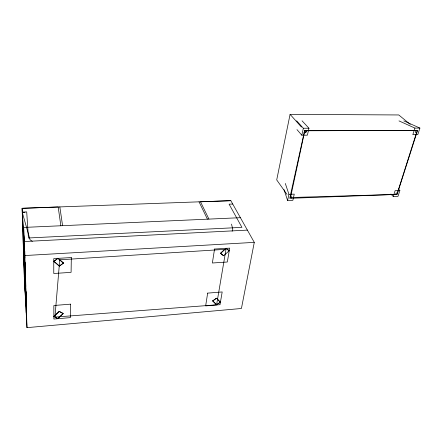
<?xml version="1.0" encoding="UTF-8"?>
<svg xmlns="http://www.w3.org/2000/svg" width="442" height="442" viewBox="0 0 442 442"><rect width="100%" height="100%" fill="white"/><g stroke="black" fill="none" stroke-linecap="round" stroke-linejoin="round"><path stroke-width="0.66" d="M304.781 130.528L304.096 132.456L304.345 132.749L304.792 130.539L306.245 130.821L305.814 132.733L304.323 132.738M25.398 283.963L25.128 290.587L25.68 298.472L26.139 292.328M63.526 262.918L57.924 258.189L53.913 261.355L58.095 258.288M59.095 311.361L63.184 313.571L57.687 318.594L53.891 316.395L59.129 311.334L63.101 313.45M57.935 318.549L63.134 313.632M53.93 316.461L59.427 311.378M220.348 302.09L216.558 298.217L220.26 302.334M57.736 258.255L63.366 263.194L63.576 263.007L59.322 266.112L63.372 263.172M53.819 261.15L59.526 266.101M254.277 242.371L241.426 308.488L26.973 327.649L24.282 276.648L22.1 208.292L230.834 200.674L254.277 242.371L24.758 255.548L26.973 327.649M410.264 124.368L398.767 114.959L290.085 114.351L276.714 179.927L286.985 194.419M288.935 194.32L294.25 194.137L292.875 200.303L287.587 200.502L288.935 194.32L285.317 183.48M302.057 120.815L308.947 128.23L307.4 135.18L301.831 135.208L303.35 128.241L296.637 120.804M291.455 198.027L291.726 196.812L290.322 196.861M393.258 196.546L395.115 190.673L399.877 190.508L397.999 196.37L393.258 196.546L390.916 194.055M419.9 128.081L414.911 128.086L412.834 134.666L417.795 134.639L419.9 128.081L403.877 120.909M395.717 194.242L396.082 193.088L397.341 193.043M415.95 130.605L415.375 132.407L416.69 132.401M232.133 231.271L232.79 229.337L231.498 224.111M212.641 300.936L216.547 298.217M229.105 250.509L226.033 248.194L220.442 253.222L223.669 255.714M229.039 250.818L225.906 248.305M220.276 302.245L216.436 304.792L220.282 302.317M306.207 130.893L305.709 132.583L304.118 132.478M229.1 250.791L223.641 255.747M53.88 316.257L57.626 318.467M220.525 253.526L226.193 248.238M223.448 255.78L220.453 253.244M24.045 245.691L22.343 212.663L24.979 212.409M247.387 230.111L23.973 241.553L26.183 312.621M240.404 217.685L23.177 227.459L25.376 297.422M232.724 204.038L229.1 204.176L241.934 227.365L28.443 237.984L26.702 211.9L22.31 212.072L24.498 280.753M230.846 200.69L200.497 201.795L208.933 219.105M303.35 128.241L308.947 128.23M216.464 304.792L212.657 300.985L216.326 298.311M398.999 120.898L414.911 128.086M32.343 241.338L30.062 239.802L22.343 212.663M53.802 261.476L59.256 266.051M398.452 189.027L399.877 190.508M306.019 130.528L306.074 130.915L304.461 130.788M290.085 114.351L301.438 127.081M296.974 129.611L301.831 135.208M212.762 300.836L216.702 304.731M199.027 201.823L207.425 219.171M284.018 189.596L287.587 200.502M59.836 206.906L62.582 225.685M60.858 225.763L58.184 206.994L22.1 208.309L24.758 255.548M24.282 276.648L26.653 312.582L26.437 305.687M23.669 227.437L24.476 241.531M23.586 254.824L24.675 275.128M26.653 312.582L24.155 243.21M24.774 251.189L24.984 258.084M25.111 262.222L25.404 271.885M25.553 276.714L25.846 286.372M25.995 291.201L26.293 300.858M23.923 235.663L24.095 241.15M70.593 304.157L70.389 317.621L53.869 319.052L53.841 305.505L70.593 304.157M71.317 257.564L71.09 272.355L53.775 273.499L53.747 258.609L71.317 257.564M59.747 259.808L54.941 317.085L216.591 304.836L226 249.294L59.747 259.808M207.652 293.123L205.652 305.908L220.011 304.665L222.188 291.952L207.652 293.123M214.552 249.039L212.364 263.001L227.315 262.012L229.696 248.133L214.552 249.039M304.781 130.777L290.532 197.535L396.91 194.397L417.27 130.429L304.781 130.777M304.615 130.644L289.753 198.32L397.126 194.408L417.579 130.357L304.615 130.644"/></g></svg>
